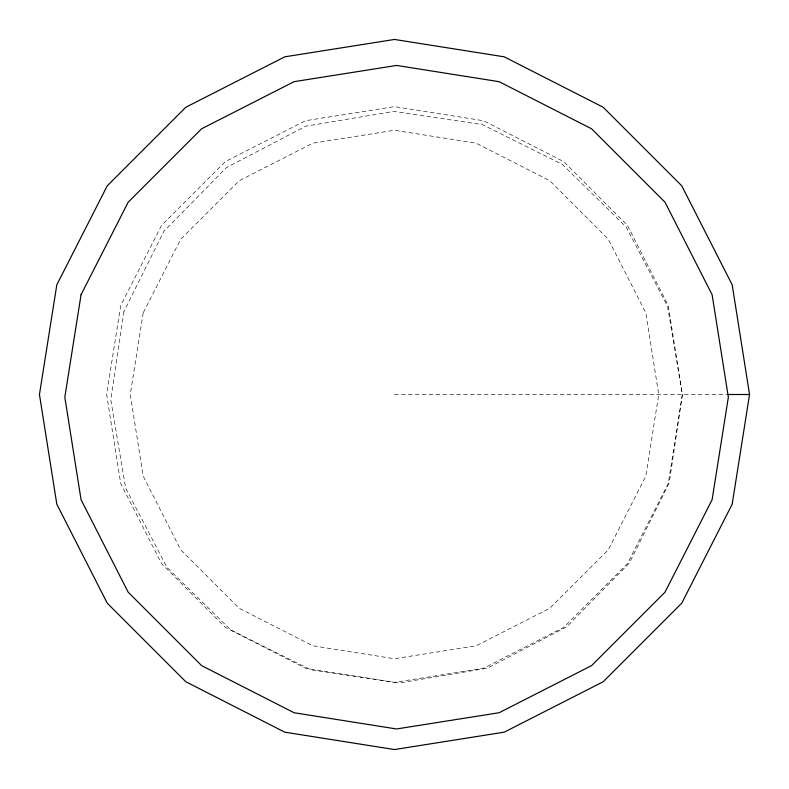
<?xml version="1.0" encoding="UTF-8"?>
<svg xmlns="http://www.w3.org/2000/svg" width="789" height="789" viewBox="0 0 789 789"><rect width="100%" height="100%" fill="white"/><g stroke="black" fill="none" stroke-linecap="round" stroke-linejoin="round"><path stroke-width="0.59" stroke-dasharray="3.94 2.96" d="M394.5 394.5L726.718 394.5M123.952 311.468L110.805 399.905L125.629 488.085L166.972 567.37L230.792 629.997L310.846 669.831L399.293 682.988L487.474 668.165L566.749 626.821L629.375 562.991L669.22 482.947L682.367 394.5L668.283 305.54L627.393 225.299L563.701 161.607L483.46 120.717L394.5 106.633L305.54 120.717L225.299 161.607L161.607 225.299L120.717 305.54L106.633 394.5L120.717 483.46L161.607 563.701L225.299 627.393L305.54 668.283L394.5 682.367L483.46 668.283L563.701 627.393L627.393 563.701L668.283 483.46L682.367 394.5L667.543 306.319L626.2 227.035L562.379 164.408L482.326 124.573L393.879 111.417L305.698 126.24L226.423 167.593L163.796 231.414L123.952 311.468M143.203 312.848L130.264 394.5L143.203 476.152L180.73 549.815L239.185 608.27L312.848 645.796L394.5 658.736L476.152 645.796L549.815 608.27L608.27 549.815L645.796 476.152L658.736 394.5L645.796 312.848L608.27 239.185L549.815 180.73L476.152 143.203L394.5 130.264L312.848 143.203L239.185 180.73L180.73 239.185L143.203 312.848"/><path stroke-width="1.18" d="M749.55 394.5L732.172 504.22L681.745 603.191L603.191 681.745L504.22 732.172L394.5 749.55L284.78 732.172L185.809 681.745L107.255 603.191L56.828 504.22L39.45 394.5L56.828 284.78L107.255 185.809L185.809 107.255L284.78 56.828L394.5 39.45L504.22 56.828L603.191 107.255L681.745 185.809L732.172 284.78L749.55 394.5L727.833 394.5M81.06 294.682L64.816 397.202L81.06 499.723L128.183 592.214L201.58 665.61L294.06 712.733L396.581 728.967L499.112 712.733L591.592 665.61L664.989 592.214L712.112 499.723L728.355 397.202L712.112 294.682L664.989 202.191L591.592 128.794L499.112 81.671L396.581 65.438L294.06 81.671L201.58 128.794L128.183 202.191L81.06 294.682"/></g></svg>
